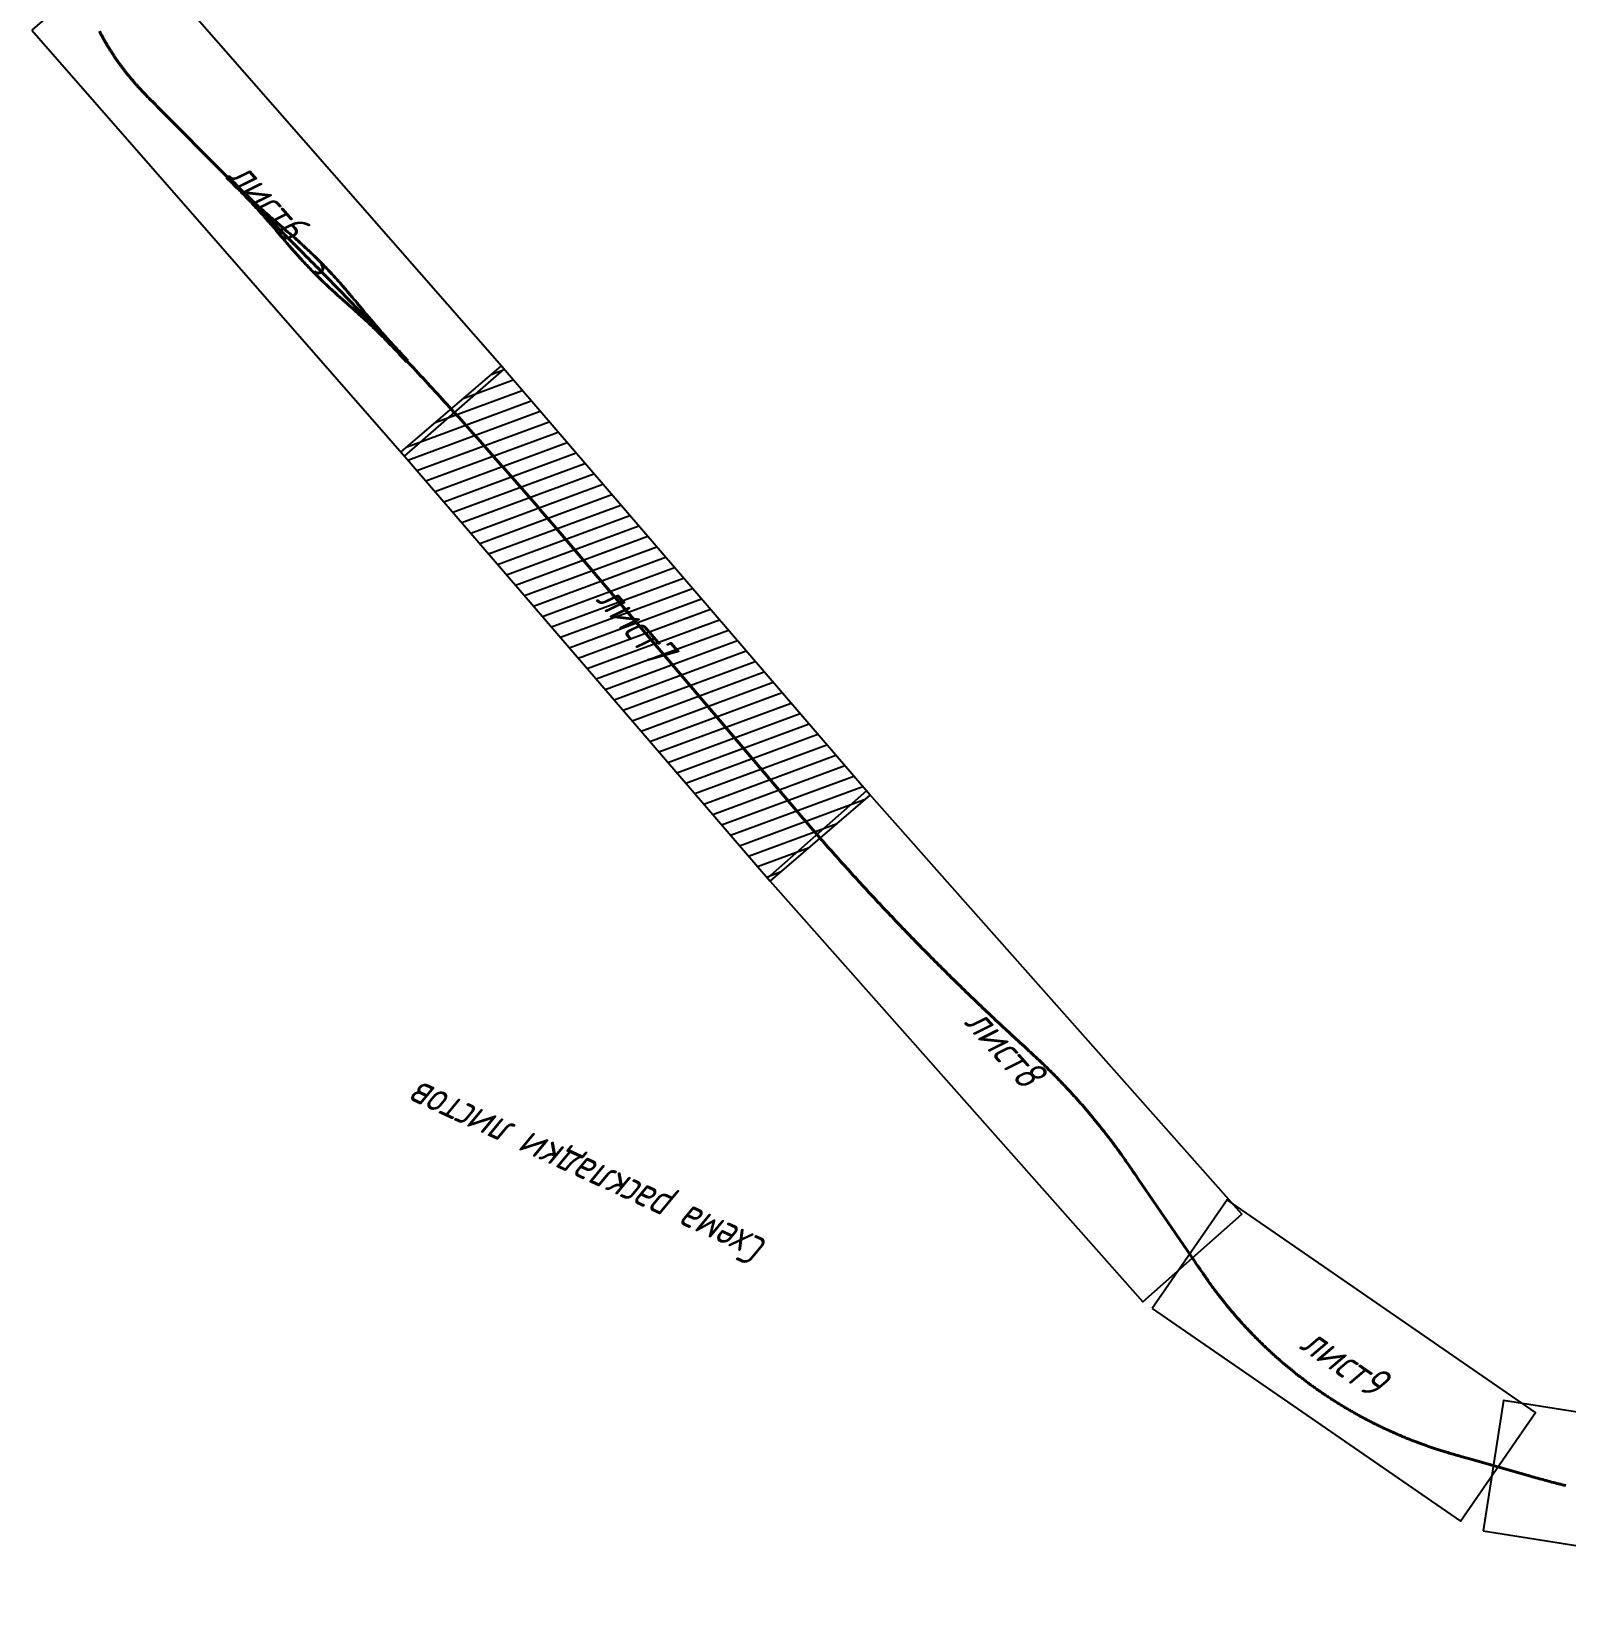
# Model space of a CAD drawing. Header units: metres. Extents: x 6220820 to 6240575, y 5208779 to 5219416.
# Drawn here: x 6233523.18 to 6233570.78, y 5218215.17 to 5218264.45 of the extents above; entities that cross this region are included whole.
import ezdxf
from ezdxf.enums import TextEntityAlignment as Align

# ---------------------------------------------------------------- set-up
doc = ezdxf.new("R2010")
doc.units = ezdxf.units.M
doc.layers.add('1 Этап ПК0+00-178+00.Ситуация.Ось трассы', color=7, linetype='Continuous')
doc.layers.add('1 Этап ПК0+00-178+00.Ситуация.Схема раскладки листов', color=7, linetype='Continuous')
doc.styles.get("Standard").update_dxf_attribs({"font": 'SPDS.shx', "oblique": 15, "height": 2})

# ---------------------------------------------------------------- blocks, each defined once
blk = doc.blocks.new('map6')
at = {"layer": '1 Этап ПК0+00-178+00.Ситуация.Ось трассы', "linetype": 'Continuous'}
h = blk.add_hatch(dxfattribs=at)
h.set_pattern_fill('USERDEFINED', color=256, scale=40, angle=45.00000125223908, style=0, pattern_type=0)
h.set_pattern_definition([(45.00000125223908, (0, 0), (-28.2842718656343, 28.28427062928949), [])])
h.paths.add_polyline_path([(1467.047417716123, 2032.108058187179), (-129.8017419067074, 2764.993971144891), (-300.8223590453883, 2392.365538905073), (1296.026800577443, 1659.479625947361)])
at = {"layer": '1 Этап ПК0+00-178+00.Ситуация.Ось трассы', "linetype": 'Continuous', "flags": 128}
for points in [[(-2982.386607713997, 3674.717746703885), (-4674.07564348283, 3200.126126192611), (-4563.328594871776, 2805.366590242001), (-2871.639559102943, 3279.958210753276)], [(-1760.907224885188, 3475.673140862025), (-2906.357828331719, 3676.94885987447), (-2977.314874587182, 3273.135663474575), (-1831.86427114065, 3071.85994446213)], [(-118.9052724614739, 2760.122965238057), (-1726.530895831, 3469.057979950789), (-1891.962515655827, 3093.914835055225), (-284.3368922863005, 2384.979820342493)], [(1467.047417716123, 2032.108058187179), (-129.8017419067074, 2764.993971144891), (-300.8223590453883, 2392.365538905073), (1296.026800577443, 1659.479625947361)], [(3054.905031794682, 1320.124994260259), (1451.589030010703, 2038.753408966661), (1283.895432953432, 1664.615924202044), (2887.211434737411, 945.9875094956425)]]:
    blk.add_lwpolyline(points, close=True, dxfattribs=at)
at = {"layer": '1 Этап ПК0+00-178+00.Ситуация.Ось трассы', "color": 1, "linetype": 'Continuous', "lineweight": 40, "true_color": 0xff0000, "flags": 128}
for points in [[(2862.750084302218, 1235.375787641575), (2860.758392410462, 1236.927311094342), (2858.761814047215, 1238.472541322872), (2856.760369098839, 1240.011462937916), (2854.754077497369, 1241.54406060929), (2852.742959224669, 1243.070319077455), (2850.727034309662, 1244.590223139622), (2848.70632283248, 1246.103757657855), (2846.680844913394, 1247.610907559077), (2844.650620730805, 1249.111657831587), (2842.615670501871, 1250.605993530861), (2840.576014493572, 1252.093899772593), (2838.53167301995, 1253.575361738495), (2836.482666440721, 1255.050364673972), (2834.429015165427, 1256.518893888129), (2832.370739643747, 1257.980934756083), (2830.307860379341, 1259.43647271665), (2828.240397913238, 1260.885493272341), (2826.168372839062, 1262.32798199284), (2824.091805791958, 1263.763924511529), (2822.01071745413, 1265.193306526642), (2819.925128550691, 1266.616113802431), (2817.835059853809, 1268.032332169158), (2815.740532181327, 1269.441947520783), (2813.641566389843, 1270.844945820756), (2811.538183387166, 1272.241313092747), (2809.430404119858, 1273.631035431074), (2807.318249581539, 1275.014098996066), (2805.201740807354, 1276.390490011753), (2803.080898878119, 1277.760194770492), (2800.955744913406, 1279.123199629495), (2798.82630008123, 1280.479491016622), (2796.692585589742, 1281.829055419954), (2794.554622687232, 1283.17187940401), (2792.41243266905, 1284.507949588899), (2790.266036869299, 1285.837252673483), (2788.115456664988, 1287.15977541453), (2785.960713474647, 1288.475504642928), (2783.80182875833, 1289.784427253263), (2781.638824018999, 1291.08653020961), (2779.471720795596, 1292.38180054553), (2777.300540675513, 1293.670225358282), (2775.125305279354, 1294.951791816929), (2772.946036272016, 1296.226487157706), (2770.762755358532, 1297.494298685176), (2768.575484282692, 1298.755213774551), (2766.384244828423, 1300.00921986358), (2764.189058821173, 1301.25630446645), (2761.989948120993, 1302.496455162201), (2759.786934630839, 1303.729659598205), (2757.580040292424, 1304.955905493638), (2755.369287084827, 1306.175180637162), (2753.154697025884, 1307.387472881139), (2750.936292172184, 1308.592770156681), (2748.714094616301, 1309.791060456284), (2746.488126492333, 1310.982331846561), (2744.258409968979, 1312.166572463617), (2742.024967250924, 1313.343770513041), (2739.787820584374, 1314.51391427107), (2737.54699225014, 1315.676992081112), (2735.302504565015, 1316.832992361854), (2733.054379884548, 1317.981903600312), (2730.802640594738, 1319.123714351833), (2728.547309125874, 1320.258413247042), (2726.288407938693, 1321.385988983734), (2724.025959529921, 1322.506430331511), (2721.759986432267, 1323.619726131777), (2719.490511214428, 1324.72586529774), (2717.217556479701, 1325.82483681094), (2714.941144863219, 1326.916629727036), (2712.661299038866, 1328.001233172333), (2710.378041710978, 1329.078636346097), (2708.091395622645, 1330.148828514767), (2705.801383544636, 1331.211799023536), (2703.508028285094, 1332.267537283609), (2701.211352685376, 1333.316032779153), (2698.911379618674, 1334.357275070773), (2696.608131991399, 1335.391253786244), (2694.32415357111, 1336.407835586856), (2692.037192715487, 1337.417690159307), (2689.747283119788, 1338.420840326892), (2687.45444444062, 1339.41727748122), (2685.15869635535, 1340.406993067177), (2682.860253506036, 1341.390434864656), (2680.559317949359, 1342.368030342247), (2678.25590763813, 1343.339780457723), (2675.950037419303, 1344.305678944436), (2673.641722157823, 1345.265719575114), (2671.331167072977, 1346.220357436303), (2669.018562258902, 1347.170019102514), (2666.703922494731, 1348.1147100934), (2664.387258464124, 1349.054426049756), (2662.068580860431, 1349.989162632062), (2659.167707682947, 1351.151297255321), (2656.264282262195, 1352.307040742446), (2653.358324375196, 1353.456401847752), (2650.449848055066, 1354.599375021475), (2647.539153526641, 1355.736688068081), (2644.626510793518, 1356.86900253303), (2641.711937207821, 1357.99633768647), (2638.7954412816, 1359.118690235833), (2634.904304489787, 1360.60871151953), (2631.010732126533, 1362.092356864092), (2627.114750134903, 1363.569663052929), (2623.216883585178, 1365.041990351816), (2619.317545177507, 1366.510415253085), (2615.416774619565, 1367.975031505149), (2609.563654697099, 1370.166717079673), (2603.709821953453, 1372.35649710545), (2009.272162622023, 1594.667201833386), (1999.021862902791, 1598.505258385777), (1988.774251452148, 1602.350486500783), (1978.529448539126, 1606.20319112828), (1968.287459615591, 1610.063370218374), (1958.048290137557, 1613.931021715383), (1947.811945556889, 1617.806143557832), (1937.578431321299, 1621.688733686566), (1927.347752881266, 1625.578790030843), (1917.119915684503, 1629.476310521085), (1906.894925175952, 1633.381293080761), (1896.672786800558, 1637.293735633342), (1886.453505999112, 1641.213636091875), (1876.237088215173, 1645.140992374041), (1866.023538886765, 1649.075802383621), (1855.812863453294, 1653.01806402903), (1845.605067350017, 1656.967775210577), (1835.400156012188, 1660.924933823936), (1825.198134875062, 1664.889537763625), (1814.999009368358, 1668.861584918371), (1804.80278492318, 1672.841073172267), (1794.609466969245, 1676.82800040825), (1784.41906093212, 1680.822364502306), (1774.23157224014, 1684.824163328107), (1764.04700631472, 1688.833394753533), (1753.865368581425, 1692.850056646463), (1743.686664460287, 1696.874146866672), (1733.510899369951, 1700.905663272775), (1723.338078729064, 1704.944603716437), (1713.168207954888, 1708.990966047009), (1703.001292460533, 1713.044748112683), (1692.837337660492, 1717.105947752386), (1682.676348965108, 1721.174562805046), (1672.518331786107, 1725.250591104955), (1662.363291532446, 1729.334030480618), (1652.211233610314, 1733.424878758223), (1642.062163423133, 1737.523133758167), (1631.916086378477, 1741.628793300846), (1621.773007875615, 1745.741855200866), (1611.632933315201, 1749.862317264727), (1601.495868097886, 1753.990177301245), (1591.361817620173, 1758.125433112285), (1581.230787278563, 1762.268082493924), (1571.102782466789, 1766.418123242239), (1560.977808575814, 1770.575553149831), (1550.855870999372, 1774.740369997719), (1540.736975124277, 1778.912571572717), (1530.621126340107, 1783.092155652368), (1520.508330032292, 1787.279120010745), (1510.398591586261, 1791.473462418446), (1500.291916383289, 1795.675180642592), (1490.188309804653, 1799.884272445675), (1480.087777230245, 1804.100735587868), (1469.990324039957, 1808.324567822396), (1459.89595560676, 1812.555766900169), (1449.80467730778, 1816.794330569778), (1439.716494514603, 1821.040256575186), (1429.631412600202, 1825.293542652243), (1419.549436932012, 1829.554186540279), (1409.470572878853, 1833.822185968198), (1399.394825809543, 1838.097538663745), (1389.322201085983, 1842.380242351193), (1379.25270407284, 1846.67029475134), (1369.186340129244, 1850.967693578035), (1359.12311461848, 1855.272436543967), (1349.063032895525, 1859.584521356037), (1339.006100318127, 1863.903945721145), (1328.952322241266, 1868.230707336926), (1318.901704017151, 1872.564803899856), (1308.854250999377, 1876.906233102939), (1298.809968533234, 1881.254992633385), (1288.768861970935, 1885.611080178406), (1278.730936656383, 1889.97449341595), (1268.696197936255, 1894.345230025121), (1258.664651150304, 1898.723287675759), (1248.636301642436, 1903.108664040019), (1238.611154752406, 1907.501356779635), (1228.589215815815, 1911.901363559814), (1218.570490169649, 1916.308682034182), (1208.55498314951, 1920.723309857523), (1198.542700086848, 1925.14524467883), (1188.533646313112, 1929.574484144781), (1178.527827156984, 1934.011025896261), (1168.52524794576, 1938.454867570684), (1158.525914006739, 1942.906006803144), (1148.529830661682, 1947.364441222948), (1138.537003235118, 1951.830168455926), (1128.547437047423, 1956.303186125592), (1118.561137416207, 1960.783491848512), (1108.578109659079, 1965.271083241252), (1098.598359092263, 1969.76595791227), (1088.621891027832, 1974.268113468868), (1078.648710779243, 1978.777547514872), (1068.678823654416, 1983.294257648317), (1058.712234964039, 1987.818241466081), (1048.748950014649, 1992.349496556934), (1038.78897410863, 1996.888020509647), (1028.832312552519, 2001.4338109072), (1018.878970644546, 2005.986865330256), (1008.928953687097, 2010.547181353689), (998.9822669756342, 2015.114756550056), (989.0389158083904, 2019.689588486121), (979.0989054780608, 2024.271674726336), (969.1622412759571, 2028.861012832834), (959.2289284947747, 2033.457600359641), (949.2989724230569, 2038.061434860784), (939.3723783479631, 2042.672513883341), (-118.5412166723613, 2534.561115714778), (-125.7591279943022, 2537.912443603526), (-132.9802332566342, 2541.256883553706), (-140.2046618252106, 2544.594138662136), (-147.4324065492175, 2547.924205628144), (-154.6634602792253, 2551.247081153371), (-161.8978158575001, 2554.562761952198), (-169.1354661263076, 2557.87124474364), (-176.3764039244537, 2561.172526252501), (-183.6206220858998, 2564.466603214009), (-190.8681134425312, 2567.753472366866), (-198.1188708227732, 2571.033130460197), (-205.3728870515909, 2574.305574246603), (-212.630154952565, 2577.570800489106), (-219.8906673430482, 2580.828805957678), (-227.1544170383171, 2584.079587425764), (-234.42139685088, 2587.323141679552), (-241.6915995897849, 2590.559465508699), (-248.9650180620041, 2593.788555708659), (-256.2416450696653, 2597.010409086461), (-263.5214734128202, 2600.225022453771), (-270.8044958859841, 2603.432392629201), (-278.0907052850566, 2606.632516438315), (-285.3800943983247, 2609.825390715939), (-292.6726560126915, 2613.011012301532), (-299.9683829136758, 2616.189378041503), (-307.2672678812603, 2619.360484795001), (-314.5693036912754, 2622.524329420013), (-321.8744831202435, 2625.680908788428), (-329.1827989391509, 2628.830219775609), (-336.4942439155233, 2631.972259265022), (-343.8088108148109, 2635.107024147086), (-351.1264923990032, 2638.234511321482), (-358.4472814266296, 2641.354717692527), (-365.7711706555277, 2644.467640172642), (-373.0981528373067, 2647.573275682355), (-380.4282207201154, 2650.671621146828), (-387.7613670521029, 2653.762673501646), (-395.0975845772657, 2656.846429688183), (-402.4368660368326, 2659.922886653606), (-409.7792041664958, 2662.992041355504), (-417.1245917019476, 2666.053890756097), (-424.4730213754202, 2669.108431823399), (-431.8244859129172, 2672.155661538161), (-439.1789780432107, 2675.195576884608), (-446.536490486076, 2678.228174853916), (-453.8970159640568, 2681.253452444209), (-461.2605471900083, 2684.271406662874), (-468.6270768802455, 2687.28203452425), (-475.9965977448554, 2690.285333048465), (-483.369102491157, 2693.281299263753), (-490.7445838237007, 2696.26993020414), (-498.1230344449613, 2699.251222916392), (-505.5044470532608, 2702.225174446115), (-512.8888143441536, 2705.191781852814), (-520.2761290111177, 2708.151042199468), (-527.6663837441711, 2711.102952559479), (-535.0595712312553, 2714.047510010881), (-542.4556841554679, 2716.984711639817), (-549.8547151985226, 2719.914554540534), (-557.2566570379803, 2722.837035814232), (-564.6615023514024, 2725.752152565579), (-572.0692438101217, 2728.659901915463), (-579.4798740840871, 2731.560280982452), (-586.8933858404793, 2734.453286899014), (-594.3097717437106, 2737.338916801089), (-601.7290244554256, 2740.217167832726), (-609.1511366324244, 2743.088037147238), (-616.5761009315071, 2745.951521903729), (-624.0039100060136, 2748.807619267094), (-631.4345565051317, 2751.656326413807), (-638.8680330759729, 2754.497640522662), (-646.3043323635728, 2757.331558781715), (-653.7434470088147, 2760.158078389447), (-661.1853696511977, 2762.977196547813), (-668.6300929253769, 2765.788910465715), (-676.0776094666991, 2768.593217362481), (-683.5279119035911, 2771.39011446207), (-690.9809928651715, 2774.179598997707), (-698.4368449757147, 2776.961668209563), (-705.8954608581112, 2779.736319343604), (-713.3568331310988, 2782.503549655057), (-720.8209544127237, 2785.2633564061), (-728.2878173154959, 2788.015736863544), (-735.7574144512329, 2790.760688305779), (-743.2297384282922, 2793.498208016988), (-750.7047818550317, 2796.228293285985), (-758.1825373308121, 2798.950941414325), (-765.662997459147, 2801.666149705877), (-773.1461548366293, 2804.373915473777), (-780.6320020598519, 2807.074236040426), (-788.1205317184873, 2809.767108731698), (-795.6117364056684, 2812.45253088389), (-803.1056087069154, 2815.13049984025), (-810.6021412070569, 2817.801012949816), (-818.1013264881527, 2820.464067569731), (-825.6031571301871, 2823.119661066405), (-833.107625708992, 2825.767790810879), (-840.6147247990151, 2828.408454183461), (-848.1244469712439, 2831.041648570249), (-855.6367847966661, 2833.667371367763), (-863.1517308393488, 2836.285619974839), (-870.6692776633595, 2838.896391801898), (-878.1894178320731, 2841.499684266304), (-885.7121439012526, 2844.09549479006), (-893.2374484280447, 2846.683820806744), (-900.7653239668282, 2849.264659754571), (-908.2957630671375, 2851.838009078704), (-915.8287582791992, 2854.403866233568), (-923.3643021463192, 2856.962228680542), (-930.9023872152642, 2859.51309388679), (-938.4430060238037, 2862.056459329904), (-945.9861511117838, 2864.592322492106), (-953.5318150148981, 2867.120680863725), (-961.0799902660724, 2869.641531943198), (-968.63066939754, 2872.154873235909), (-976.1838449359984, 2874.660702256509), (-983.7395094088367, 2877.159016524281), (-991.2976553386, 2879.649813564298), (-998.8582752457571, 2882.133090917847), (-1006.421361650777, 2884.608846121583), (-1013.986907067901, 2887.077076728374), (-1021.55490401206, 2889.53778029688), (-1029.125344994036, 2891.99095439155), (-1036.698222522533, 2894.436596583782), (-1044.273529104179, 2896.874704453084), (-1052.206995478449, 2899.424192307646), (-1060.139267156106, 2901.97739468313), (-1068.070207965117, 2904.534728101468), (-1074.017112960279, 2906.457439066768), (-1079.961635272201, 2908.387504807584), (-1085.903891706965, 2910.324535458694), (-1091.843874104768, 2912.268528359869), (-1096.593637724502, 2913.830495869875), (-1101.341046550762, 2915.399605175046), (-1106.085997848644, 2916.976130386537), (-1110.828480036918, 2918.560067658194), (-1115.568481533659, 2920.151413119541), (-1119.516237449081, 2921.484203208991), (-1123.461552034627, 2922.824202885981), (-1127.404417358864, 2924.17139231288), (-1131.34482031808, 2925.525767012353), (-1135.282747820329, 2926.887322483901), (-1139.218186778506, 2928.256054203863), (-1142.987484138484, 2929.576110923141), (-1146.754116527977, 2930.903752915021), (-1150.518090263892, 2932.238913776887), (-1154.279390338034, 2933.581588184808), (-1158.038001751895, 2934.931770784744), (-1161.793909517346, 2936.2894561937), (-1165.547098659408, 2937.654638996254), (-1169.297554209332, 2939.027313749189), (-1173.045261213591, 2940.407474979175), (-1176.790204728347, 2941.795117182774), (-1180.532369819453, 2943.190234827592), (-1184.271741566599, 2944.592822347649), (-1188.008305057091, 2946.002874153804), (-1191.74204539138, 2947.420384621012), (-1195.472947682377, 2948.845348097594), (-1199.200997051989, 2950.277758901756), (-1202.926178634577, 2951.717611321596), (-1206.648477576269, 2953.164899615098), (-1210.367879033573, 2954.619618011294), (-1214.084368175453, 2956.081760709103), (-1217.797930183332, 2957.551321879651), (-1221.508550246242, 2959.028295660477), (-1225.216213571902, 2960.512676165958), (-1228.920905373568, 2962.00445747341), (-1232.622610878334, 2963.503633635829), (-1236.321315327138, 2965.010198674941), (-1240.017003969219, 2966.52414658236), (-1243.709662069737, 2968.045471323064), (-1247.399274903536, 2969.574166829604), (-1251.085827757921, 2971.110227006733), (-1254.769305931958, 2972.653645729096), (-1258.449694739247, 2974.204416842383), (-1262.126979502386, 2975.762534162172), (-1265.801145558504, 2977.327991475089), (-1269.472178257186, 2978.900782541122), (-1273.140062961169, 2980.480901086673), (-1276.804785042182, 2982.068340812668), (-1280.466329888567, 2983.663095386443), (-1284.124682899044, 2985.265158449857), (-1287.779829486175, 2986.874523615817), (-1291.431755075669, 2988.491184467116), (-1295.08044510431, 2990.115134555279), (-1298.725885022721, 2991.746367405195), (-1302.368060294674, 2993.384876513955), (-1306.006956397782, 2995.030655347383), (-1309.642558820731, 2996.683697341191), (-1313.274853066738, 2998.34399590561), (-1316.903824652171, 3000.011544419605), (-1320.529459105854, 3001.686336233186), (-1324.151741971142, 3003.368364669725), (-1327.770658803158, 3005.057623020167), (-1331.386195172938, 3006.754104548821), (-1334.998336661209, 3008.457802491042), (-1338.607068865998, 3010.168710054389), (-1342.212377395713, 3011.886820415152), (-1345.814247876756, 3013.612126722986), (-1349.41266594383, 3015.344622098589), (-1353.007617249635, 3017.084299632551), (-1356.599087458633, 3018.831152388823), (-1360.187062249819, 3020.585173401244), (-1363.77152731603, 3022.346355674702), (-1367.352468363943, 3024.114692188605), (-1370.929871114076, 3025.890175889933), (-1374.503721302863, 3027.672799697871), (-1378.074004677119, 3029.462556507282), (-1381.640707003037, 3031.259439179447), (-1385.203814055805, 3033.063440549006), (-1388.763311628605, 3034.874553423964), (-1392.319185527074, 3036.692770579897), (-1395.871421572769, 3038.51808476922), (-1399.420005601084, 3040.350488711919), (-1402.964923461257, 3042.189975101344), (-1406.506161017749, 3044.036536603049), (-1410.043704150246, 3045.890165854793), (-1413.577538752966, 3047.750855461908), (-1417.10765073397, 3049.61859800772), (-1420.634026016541, 3051.49338604313), (-1424.156650539882, 3053.375212093556), (-1427.675510257035, 3055.264068653151), (-1431.190591135573, 3057.159948192903), (-1434.701879160373, 3059.062843150214), (-1438.209360329459, 3060.972745938165), (-1441.713020657464, 3062.889648942044), (-1445.212846171479, 3064.813544515866), (-1448.708822917278, 3066.74442498933), (-1452.200936954478, 3068.682282664334), (-1455.689174357917, 3070.627109811512), (-1459.17352121697, 3072.578898677174), (-1462.653963639695, 3074.537641476361), (-1466.130487746607, 3076.503330400952), (-1469.753029547752, 3078.562043078707), (-1473.371844482921, 3080.627299667489), (-1476.986888616789, 3082.699149619506), (-1480.598149935601, 3084.777586049667), (-1484.205616440134, 3086.862602052035), (-1487.809276143625, 3088.954190696352), (-1492.129405016066, 3091.471427518963), (-1496.445603619837, 3093.995397444934), (-1500.757853253345, 3096.526108348402), (-1505.066143387943, 3099.063554048417), (-1509.370463507446, 3101.607728351295), (-1514.746660242884, 3104.795047897544), (-1520.118968819387, 3107.98891700071), (-1525.487530891991, 3111.189079582902), (-1530.852339089124, 3114.39553125017), (-1538.001586664586, 3118.677201714232), (-1545.148812368751, 3122.962246133328), (-1552.293805309016, 3127.251012485387), (-1820.640009694695, 3288.325100015416), (-1827.784813357426, 3292.614181776434), (-1834.9329955177, 3296.897630817515), (-1842.084362789363, 3301.17576008543), (-1846.377933773581, 3303.738034014404), (-1850.67485346317, 3306.294688001103), (-1854.975193387718, 3308.845584894983), (-1859.278945835864, 3311.390720116792), (-1863.586103084478, 3313.930089104652), (-1867.178904445857, 3316.040275230243), (-1870.775501621506, 3318.143984791302), (-1874.376005722739, 3320.241000617358), (-1877.980404291513, 3322.33131545272), (-1881.588684858023, 3324.414922064856), (-1885.200834935851, 3326.4918132444), (-1888.300584682743, 3328.265692514599), (-1891.404300954098, 3330.032622531282), (-1894.511953532141, 3331.79262021359), (-1897.62352693117, 3333.545676792151), (-1900.739005646797, 3335.291783532339), (-1903.858374158719, 3337.030931734272), (-1906.981616924488, 3338.763112733969), (-1909.907524499401, 3340.37561479243), (-1912.837275057104, 3341.981123980991), (-1915.770848500856, 3343.579637333677), (-1918.708228123511, 3345.171145746418), (-1921.649397201312, 3346.755640159152), (-1924.594338984206, 3348.333111547722), (-1927.543036702074, 3349.903550927343), (-1930.495473565414, 3351.4669493584), (-1933.451632760508, 3353.023297937179), (-1936.411497454257, 3354.572587800501), (-1939.375050791421, 3356.114810125723), (-1942.342275895995, 3357.649956133049), (-1945.313155871906, 3359.178017077432), (-1948.287673802323, 3360.698984258987), (-1951.265812747572, 3362.21284901721), (-1954.247555749992, 3363.71960273097), (-1957.232885828388, 3365.219236820831), (-1960.22178598496, 3366.711742745574), (-1963.214239199759, 3368.197112007989), (-1966.210228430002, 3369.675336149086), (-1969.209736618372, 3371.146406750408), (-1972.212746682639, 3372.610315436349), (-1975.219241521195, 3374.067053869521), (-1978.229204017208, 3375.516613755389), (-1981.242617026856, 3376.95898683995), (-1984.25946339317, 3378.394164908578), (-1987.279725935649, 3379.8221397895), (-1990.30338745511, 3381.242903351475), (-1993.330430734375, 3382.656447502639), (-1996.360838536197, 3384.062764195138), (-1999.394593603952, 3385.461845419336), (-2002.431678661642, 3386.853683210763), (-2005.472076415271, 3388.238269640853), (-2008.515769551469, 3389.615596826205), (-2011.56274073749, 3390.985656925113), (-2014.612972623975, 3392.348442134087), (-2017.666447840117, 3393.70394469249), (-2020.723148999188, 3395.052156883692), (-2023.783058693701, 3396.393071028125), (-2026.846159500251, 3397.726679491387), (-2029.912433975366, 3399.052974678452), (-2032.981864659655, 3400.371949038305), (-2036.054434073659, 3401.683595058148), (-2039.130124719926, 3402.98790527035), (-2042.208919085778, 3404.284872246656), (-2045.290799637777, 3405.574488602821), (-2048.37574882726, 3406.856746992818), (-2051.463749087573, 3408.131640119262), (-2054.554782833373, 3409.399160717195), (-2057.648832462019, 3410.659301571459), (-2060.745880357028, 3411.912055506272), (-2063.845908881157, 3413.157415388703), (-2066.948900381245, 3414.395374125198), (-2070.054837188216, 3415.625924666212), (-2073.163701614305, 3416.849060006208), (-2076.275475958604, 3418.064773180184), (-2079.390142498748, 3419.273057263673), (-2082.507683499915, 3420.473905376217), (-2085.6280812086, 3421.667310681367), (-2088.751317856765, 3422.85326638205), (-2091.87737565907, 3424.031765725202), (-2095.006236813567, 3425.202801999452), (-2098.137883504467, 3426.366368538597), (-2101.272297897295, 3427.522458713493), (-2104.409462145813, 3428.671065942478), (-2107.549358383022, 3429.812183685586), (-2110.691968730157, 3430.945805443384), (-2113.837275291152, 3432.071924761606), (-2116.985260156102, 3433.190535227679), (-2120.135905398492, 3434.301630470722), (-2123.289193077966, 3435.405204165022), (-2126.445105236868, 3436.5012500254), (-2129.603623905775, 3437.589761809529), (-2132.764731096584, 3438.670733321405), (-2135.928408810114, 3439.744158403245), (-2139.094639031269, 3440.81003094359), (-2142.263403729038, 3441.868344873831), (-2145.434684859952, 3442.919094164737), (-2148.608464363932, 3443.962272835718), (-2151.78472417052, 3444.997874945559), (-2154.963446190573, 3446.025894597057), (-2158.144612323874, 3447.046325934699), (-2161.328204455675, 3448.059163149298), (-2164.514204456694, 3449.064400473362), (-2167.702594184501, 3450.062032181087), (-2170.893355483516, 3451.052052594157), (-2174.086470184321, 3452.034456072471), (-2177.281920102962, 3453.009237023415), (-2180.47968704303, 3453.976389894905), (-2183.679752796351, 3454.935909181186), (-2186.882099138836, 3455.887789417036), (-2190.086707836012, 3456.832025181243), (-2193.293560640261, 3457.768611100076), (-2196.502639288045, 3458.697541836867), (-2199.71392550683, 3459.618812103589), (-2202.927401010244, 3460.532416652748), (-2206.143047498764, 3461.438350284334), (-2209.360846662486, 3462.336607837714), (-2212.58078017559, 3463.227184197423), (-2215.80282970326, 3464.110074293162), (-2219.026976899608, 3464.985273097481), (-2222.253203401442, 3465.852775625784), (-2225.481490840729, 3466.712576938642), (-2228.711820831441, 3467.564672139474), (-2231.94417497994, 3468.409056376869), (-2235.17853488082, 3469.245724842265), (-2238.414882113453, 3470.07467277111), (-2241.653198251674, 3470.895895442861), (-2244.8934648534, 3471.709388182142), (-2248.135663466861, 3472.51514635411), (-2251.379775629905, 3473.313165374883), (-2254.625782870001, 3474.10344069532), (-2257.873666702161, 3474.88596781724), (-2261.123408631707, 3475.660742285311), (-2264.374990152198, 3476.427759687053), (-2267.628392749581, 3477.187015655152), (-2270.883597896651, 3477.938505863988), (-2274.14058705652, 3478.682226036583), (-2277.399341683297, 3479.418171937649), (-2280.65984321864, 3480.14633937591), (-2283.922073097976, 3480.866724204097), (-2287.186012743584, 3481.579322321268), (-2290.451643568745, 3482.28412966933), (-2293.718946977746, 3482.981142234199), (-2296.987904365183, 3483.670356048119), (-2300.258497117351, 3484.351767183865), (-2303.530706608083, 3485.025371762857), (-2306.80451420499, 3485.69116595052), (-2310.079901267373, 3486.349145952817), (-2313.356849140004, 3486.999308024352), (-2316.635339165577, 3487.641648463736), (-2319.915352672253, 3488.276163611275), (-2323.196870985427, 3488.902849854756), (-2326.479875416651, 3489.521703625977), (-2329.764347271251, 3490.132721400746), (-2333.050267845552, 3490.735899698876), (-2336.337618429657, 3491.331235086509), (-2339.626380301898, 3491.918724172636), (-2342.916534737153, 3492.498363612574), (-2346.20806299853, 3493.070150105649), (-2349.500946341528, 3493.634080394036), (-2352.795166016109, 3494.190151269713), (-2356.090703263928, 3494.738359562874), (-2359.387539318341, 3495.278702154672), (-2362.685655405086, 3495.811175966792), (-2365.985032743675, 3496.33577796609), (-2369.2856525467, 3496.852505166903), (-2372.587496018449, 3497.361354627577), (-2375.89054435698, 3497.862323446993), (-2379.19477875274, 3498.355408776148), (-2382.500180390638, 3498.840607804258), (-2385.806730447282, 3499.317917770337), (-2389.114410095123, 3499.787335955093), (-2392.42320049762, 3500.248859685559), (-2395.733082814076, 3500.702486336251), (-2399.044038195493, 3501.148213321062), (-2402.356047788719, 3501.586038101368), (-2405.66909273368, 3502.015958186029), (-2408.983154162694, 3502.437971127913), (-2412.298213207382, 3502.852074520423), (-2415.614250986912, 3503.258266006762), (-2418.931248621143, 3503.6565432753), (-2422.249187220244, 3504.046904056099), (-2425.568047889542, 3504.429346129022), (-2428.887811731594, 3504.803867313308), (-2432.208459841347, 3505.170465477994), (-2435.529973309592, 3505.529138534971), (-2438.852333222972, 3505.879884441293), (-2442.175520661206, 3506.222701200344), (-2445.499516702631, 3506.557586860671), (-2448.82430241728, 3506.884539513675), (-2452.149858872416, 3507.203557298238), (-2455.476167131151, 3507.514638399568), (-2458.803208252444, 3507.81778104225), (-2462.130963290411, 3508.112983504143), (-2465.459413295016, 3508.400244100166), (-2468.788539312067, 3508.679561198512), (-2472.118322385993, 3508.950933206749), (-2475.4487435543, 3509.214358578774), (-2478.779783851726, 3509.469835814805), (-2482.111424310933, 3509.717363462546), (-2485.443645959047, 3509.956940110236), (-2488.776429821809, 3510.188564393594), (-2492.10975692081, 3510.412234993511), (-2495.443608274179, 3510.627950638356), (-2498.777964896585, 3510.835710097038), (-2502.112807803388, 3511.035512188262), (-2505.448118002338, 3511.227355772426), (-2508.783876501184, 3511.41123975973), (-2512.120064304214, 3511.587163100906), (-2515.456662415717, 3511.755124795328), (-2518.793651833754, 3511.915123885223), (-2522.131013555691, 3512.067159462615), (-2525.468728578899, 3512.211230657747), (-2528.8067778959, 3512.347336651821), (-2532.145142498527, 3512.475476671205), (-2535.483803376535, 3512.595649985118), (-2538.822741518297, 3512.707855907946), (-2542.161937910108, 3512.81209380156), (-2545.501373538264, 3512.908363074153), (-2548.841029385599, 3512.996663175614), (-2552.180886433566, 3513.076993603313), (-2555.520925665693, 3513.149353899789), (-2558.861128061354, 3513.213743655063), (-2562.201474599924, 3513.270162499691), (-2565.54194626078, 3513.318610112871), (-2568.882524020528, 3513.359086218969), (-2572.223188855776, 3513.391590588672), (-2575.563921745898, 3513.416123036681), (-2578.90470366681, 3513.432683421704), (-2582.245515592351, 3513.441271651089), (-2585.586338500511, 3513.44188767388), (-2588.927153366516, 3513.434531490077), (-2592.267941167662, 3513.419203137896), (-2595.60868287779, 3513.395902705358), (-2598.949359474199, 3513.364630327962), (-2602.289951933496, 3513.32538617943), (-2605.630441233671, 3513.278170486753), (-2608.970808351333, 3513.222983517462), (-2612.311034265856, 3513.159825586567), (-2615.651099955924, 3513.088697053089), (-2618.990986402296, 3513.009598321215), (-2622.330674586424, 3512.922529842619), (-2625.670145489758, 3512.827492112979), (-2629.009380095828, 3512.724485673142), (-2632.348359390235, 3512.613511110282), (-2635.687064359969, 3512.494569054422), (-2639.025475991324, 3512.367660185384), (-2642.36357527544, 3512.232785224685), (-2645.701343202074, 3512.089944939009), (-2649.038760766517, 3511.939140143677), (-2652.375808962679, 3511.780371698026), (-2655.712468789309, 3511.613640504238), (-2659.048721243778, 3511.43894751314), (-2662.384547329682, 3511.256293718408), (-2665.719928050617, 3511.065680160045), (-2669.054844414333, 3510.867107924377), (-2672.38927742927, 3510.66057814174), (-2675.723208109404, 3510.446091988797), (-2679.056617466638, 3510.223650687375), (-2682.389486522561, 3509.993255502154), (-2685.721796296686, 3509.754907746456), (-2689.053527814755, 3509.508608777609), (-2692.38466210251, 3509.254359996952), (-2695.715180190536, 3508.992162853309), (-2699.045063115648, 3508.722018839509), (-2702.374291915353, 3508.443929494711), (-2705.702847632001, 3508.15789640208), (-2709.030711309326, 3507.86392118763), (-2712.357863999369, 3507.562005530654), (-2715.684286754168, 3507.252151146344), (-2719.00996063199, 3506.93435980085), (-2722.334866695256, 3506.608633302014), (-2725.65898601192, 3506.274973506322), (-2728.982299650633, 3505.933382314266), (-2732.304788687652, 3505.58386167035), (-2735.626434203393, 3505.226413563085), (-2738.947217283802, 3504.861040030783), (-2742.267119017598, 3504.487743152287), (-2745.58612050111, 3504.106525053929), (-2748.904202834128, 3503.717387907204), (-2752.450191305299, 3503.291873823145), (-2755.995221981963, 3502.85845265769), (-2759.539276370135, 3502.417119562902), (-2763.082336811809, 3501.967876739229), (-2766.624385652442, 3501.510726423025), (-2770.165405245792, 3501.045670893489), (-2773.705377947697, 3500.572712466887), (-2777.83420467801, 3500.012448939244), (-2781.961986123094, 3499.444535656562), (-2786.088704041558, 3498.868945197767), (-2790.214344155303, 3498.285679551369), (-2794.338892188307, 3497.694740734833), (-2798.462333869393, 3497.096130795735), (-2803.409344347744, 3496.37012515899), (-2808.355342521252, 3495.637253759574), (-2813.30035473644, 3494.897758916779), (-2818.244372121401, 3494.151641954348), (-2823.187385809762, 3493.398904212239), (-2831.424454228558, 3492.135912998745), (-2839.660557176085, 3490.866640719077), (-2847.895713445288, 3489.591240737616), (-3045.732542625144, 3458.951366354643), (-3051.317760850235, 3458.082150947794), (-3056.901772183645, 3457.205216474063), (-3062.484538732912, 3456.320392041908), (-3068.06604935348, 3455.42767941632), (-3073.646292897332, 3454.527080380823), (-3079.225258221295, 3453.618596733993), (-3084.80293418704, 3452.702230289465), (-3090.379309653472, 3451.777982877087), (-3095.954373487798, 3450.845856344077), (-3101.528114555843, 3449.905852549236), (-3107.100521728274, 3448.957973371054), (-3112.671583877143, 3448.002220701917), (-3118.241289877271, 3447.038596451584), (-3123.809628607631, 3446.067102542552), (-3129.376588948579, 3445.087740915849), (-3134.942159783239, 3444.100513526402), (-3140.506329997506, 3443.105422347667), (-3146.069088480731, 3442.102469362363), (-3151.630424124345, 3441.091656577532), (-3157.190325823929, 3440.07298601064)], [(2312.763311667711, 1478.497402702999), (2299.550054916377, 1483.43894301037), (2291.744681109671, 1486.35794614238), (2283.93730768687, 1489.271596663568), (2276.127912778237, 1492.179824696923), (2271.440531024823, 1493.920067967614), (2266.751028456184, 1495.654587798466), (2262.05936139928, 1497.383244399553), (2257.365537189697, 1499.106035066639), (2252.66956315887, 1500.822957108227), (2248.754216475818, 1502.248146795652), (2244.836304923984, 1503.666271022663), (2240.915937256912, 1505.077591185291), (2236.993125289049, 1506.482103030878), (2233.0678808473, 1507.879802326454), (2229.140215761338, 1509.270684857579), (2225.771387626558, 1510.456473771138), (2222.40008402166, 1511.635206403631), (2219.026332041261, 1512.806912933646), (2215.65014632747, 1513.971588275828), (2212.271541536237, 1515.129227374933), (2208.890532330433, 1516.279825205831), (2205.507133385383, 1517.423376776973), (2202.761555066671, 1518.344105273336), (2200.014219550885, 1519.259576934021), (2197.265121777855, 1520.169742978537), (2194.51427199249, 1521.074600015877), (2191.761680448004, 1521.974144672402), (2188.364343018942, 1523.075596800984), (2184.964703570422, 1524.169923187259), (2181.562791655172, 1525.25716462177), (2178.158622037099, 1526.337316386291), (2174.752209491185, 1527.410373790389), (2171.343568804866, 1528.476332178376), (2167.932714769732, 1529.535186925834), (2163.951022027369, 1530.762880062705), (2159.967214878041, 1531.983694479731), (2155.981294262917, 1533.197590726327), (2151.993272195752, 1534.404565146273), (2148.00316069999, 1535.604614101878), (2144.010971799073, 1536.797733975139), (2139.218132141196, 1538.222052497652), (2134.42359623529, 1539.640649992712), (2129.62729083067, 1541.053253211975), (2124.829223417938, 1542.459859948041), (2120.029401497387, 1543.860468002777), (2112.027472703221, 1546.187176814712), (2104.02388928564, 1548.508187716654), (2096.018695983423, 1550.823640013272), (2088.013752021977, 1553.139172571866), (2080.010377319852, 1555.460123102738), (2072.008616318253, 1557.786630973097), (2067.20883527907, 1559.187379455889), (2062.410767866338, 1560.593986191956), (2057.614462461717, 1562.006589411218), (2052.819926555811, 1563.425186906279), (2048.027167641992, 1564.849776461632), (2044.034897997018, 1566.042625303211), (2040.044786499872, 1567.242674257658), (2036.056764434091, 1568.449648677604), (2032.070843818967, 1569.663544925358), (2028.087036669639, 1570.884359341226), (2024.105354990172, 1572.112088245824), (2020.694489893526, 1573.170907224396), (2017.285849205823, 1574.236865613542), (2013.879436659909, 1575.30992301764), (2010.47526704322, 1576.390074781002), (2007.073355126586, 1577.477316215513), (2003.673715678065, 1578.571642601788), (2000.276363451878, 1579.673049189172), (1997.016434490971, 1580.739188660257), (1993.758905897606, 1581.812639284683), (1990.503840327388, 1582.893535626888), (1987.251254796112, 1583.981872038665), (1984.001166312652, 1585.077642827797), (1980.753591866506, 1586.180842266169), (1977.508548440252, 1587.291464583969), (1974.266052998472, 1588.409503976644), (1971.026122493295, 1589.534954599104), (1967.788773865776, 1590.667810565726), (1964.554024041743, 1591.808065952669), (1961.321889931803, 1592.955714800189), (1958.092388436873, 1594.110751106848), (1954.865536441259, 1595.273168834151), (1951.64135081543, 1596.442961904224), (1948.419848417396, 1597.620124202134), (1945.201046089942, 1598.804649571254), (1941.984960660629, 1599.996531819058), (1938.77160894733, 1601.195764715955), (1935.561007748539, 1602.402341990665), (1932.353173850297, 1603.61625733253), (1929.148124024799, 1604.837504398466), (1925.945875030405, 1606.066076801377), (1922.746443607477, 1607.30196811711), (1919.549846483923, 1608.545171886766), (1916.356100375196, 1609.795681608596), (1913.165221975983, 1611.05349074379), (1909.977227971287, 1612.318592717637), (1906.7921350295, 1613.590980913732), (1903.609959801021, 1614.870648680927), (1900.430718925178, 1616.157589331015), (1897.254429024688, 1617.451796130619), (1894.081106705661, 1618.75326231741), (1890.910768557596, 1620.061981082735), (1887.743431158922, 1621.377945587828), (1884.57911106869, 1622.701148952231), (1881.417824830724, 1624.031584254951), (1878.259588972242, 1625.369244541409), (1875.104420008005, 1626.714122817651), (1871.952334432011, 1628.066212054977), (1868.803348725804, 1629.425505179521), (1865.657479354316, 1630.791995087307), (1862.514742763105, 1632.16567463382), (1859.375155383887, 1633.546536636332), (1856.109551871332, 1634.992541865093), (1852.847027770579, 1636.445482024759), (1849.587537706175, 1637.905215953022), (1846.331095824731, 1639.371737311427), (1843.077716260401, 1640.845039737201), (1839.827413136268, 1642.325116833985), (1836.580200556037, 1643.811962178783), (1832.79512102632, 1645.553880797615), (1829.013055682576, 1647.302334111066), (1825.234031546064, 1649.057350870903), (1821.458060007704, 1650.818925789098), (1817.685152450116, 1652.587053555621), (1813.91532024069, 1654.361728840749), (1809.394827026132, 1656.498346809944), (1804.876887120578, 1658.640358109859), (1800.361628257368, 1660.788015158688), (1795.849057492506, 1662.941314601327), (1791.339181877844, 1665.100253074562), (1783.826160408195, 1668.705658282624), (1776.315707832214, 1672.316411837269), (1768.807764535103, 1675.932380113303), (1761.299841117434, 1679.548904690771), (1753.789605031248, 1683.160624518388), (1746.277280086702, 1686.767997539813), (1741.767892126671, 1688.927955864649), (1737.2566180307, 1691.083970871614), (1732.743100534918, 1693.235285464779), (1728.227344534793, 1695.38189731167), (1723.709354931326, 1697.523804083283), (1719.942325864405, 1699.304421796987), (1716.172544728661, 1701.079206291583), (1712.400199853538, 1702.84853496501), (1708.625299135172, 1704.612404113565), (1704.847850473854, 1706.370810046282), (1701.067861778176, 1708.123749081462), (1697.825376957774, 1709.620876789836), (1694.580405346921, 1711.112606238483), (1691.332848817601, 1712.598699811285), (1688.082717160749, 1714.07915302743), (1684.830020172834, 1715.553961426956), (1681.574767655861, 1717.02312056148), (1678.316969422909, 1718.48662600694), (1675.204227221199, 1719.877307255999), (1672.0887805351, 1721.261919706983), (1668.82203570894, 1722.70534519706), (1665.552865253136, 1724.143268018398), (1662.281203330098, 1725.575513032587), (1659.007059804116, 1727.002075923272), (1655.730444540862, 1728.422952389154), (1652.451367417082, 1729.83813814862), (1649.169838317826, 1731.247628936273), (1645.338876223403, 1732.886176394235), (1641.505446723858, 1734.518943392922), (1637.669659015638, 1736.146162635658), (1633.831521127751, 1737.76783071638), (1629.991041093358, 1739.383944240606), (1626.148226952539, 1740.994499825433), (1621.534286516839, 1742.921038352222), (1616.91850407637, 1744.843158828052), (1612.300721931228, 1746.760470156608), (1607.680945091755, 1748.67297025557), (1603.05917857245, 1750.580657050724), (1595.353978966963, 1753.754667554463), (1587.646625296664, 1756.923444344618), (1579.937439131563, 1760.087760330238), (1566.084731742066, 1765.773118792745)], [(2314.514852508531, 1483.180840939179), (2290.593775952465, 1492.126951345109), (2282.788455714924, 1495.046097719434), (2274.985138909366, 1497.970595276604), (2267.183854886446, 1500.900511097902), (2262.504847712353, 1502.663147244258), (2257.827995844586, 1504.431493933503), (2253.153358063344, 1506.205685303881), (2248.480941673767, 1507.985718583983), (2243.810753975456, 1509.771590991979), (2239.921055977465, 1511.26536298936), (2236.034058829288, 1512.766149590135), (2232.149673069975, 1514.273682184271), (2228.267910408784, 1515.787956230736), (2224.388782542519, 1517.30896716186), (2220.512301166595, 1518.83671039376), (2217.192095989303, 1520.152512781314), (2213.874653099445, 1521.475264193075), (2210.559973139233, 1522.804924067808), (2207.24807049472, 1524.141486634546), (2203.938959540892, 1525.484946093367), (2200.632654640274, 1526.83529661308), (2197.329170144321, 1528.192532332382), (2194.338613407255, 1529.429952764805), (2191.350692229122, 1530.673723226648), (2188.365461608835, 1531.923937636571), (2185.382935443873, 1533.180590174964), (2182.403127617871, 1534.443674990948), (2179.118316514496, 1535.845500168745), (2175.83647544101, 1537.254264798792), (2172.557576412837, 1538.669863536307), (2169.281633662402, 1540.092290236245), (2166.008661408287, 1541.521538723449), (2162.738673855235, 1542.957602797285), (2159.471685196916, 1544.400476223531), (2155.663435184416, 1546.091138628694), (2151.858110868558, 1547.78837582414), (2148.055738877525, 1549.492216924132), (2144.256330672826, 1551.202656792357), (2140.459897707666, 1552.91969027629), (2136.666451421409, 1554.643312197925), (2132.11752641236, 1556.718710114209), (2127.571081670625, 1558.799535339625), (2123.027241512267, 1560.886041991351), (2118.486013036196, 1562.978226813879), (2113.947403337172, 1565.07608653433), (2106.386394566371, 1568.579739580785), (2098.827882252387, 1572.088775164175), (2091.27180859079, 1575.603058867146), (2083.715848525611, 1579.11712831698), (2076.157511579226, 1582.626082338972), (2068.59673968008, 1586.12978666864), (2064.058068530978, 1588.227513661451), (2059.516840054907, 1590.319698483978), (2054.972999896549, 1592.406205138021), (2050.426555156198, 1594.487030361121), (2045.877512935534, 1596.56217090588), (2042.084183862276, 1598.286050201356), (2038.287750895732, 1600.003083685289), (2034.488342692418, 1601.713523553514), (2030.685970701384, 1603.417364653506), (2026.880646385526, 1605.114601848952), (2023.07238121189, 1606.805230023227), (2019.805407714707, 1608.248137680361), (2016.535420161655, 1609.684201754197), (2013.26244790754, 1611.113450243718), (2009.986505157105, 1612.535876943655), (2006.707606128932, 1613.951475680012), (2003.425765055446, 1615.360240311218), (2000.140996178758, 1616.76216472118), (1997.014180887774, 1618.087196113652), (1993.884435068348, 1619.405290069021), (1990.751713120808, 1620.716294947362), (1987.616031108707, 1622.02020402804), (1984.477405099749, 1623.317010629794), (1981.335851183784, 1624.606708103794), (1978.191385463118, 1625.889289840583), (1975.044024055284, 1627.164749265449), (1971.893783090268, 1628.433079840743), (1968.740678717437, 1629.69427506703), (1965.584727098611, 1630.948328477305), (1962.425944409453, 1632.195233646255), (1959.264346839467, 1633.434984180997), (1956.099950596148, 1634.667573729178), (1952.932771896681, 1635.89299596972), (1949.762826976243, 1637.111244624391), (1946.590132082469, 1638.32231344739), (1943.414703478217, 1639.526196229974), (1940.236557438805, 1640.722886806252), (1937.055710253386, 1641.912379036971), (1933.872178227728, 1643.094666828043), (1930.685977678668, 1644.269744118966), (1927.497124936885, 1645.437604886301), (1924.305636348281, 1646.598243145981), (1921.111528271218, 1647.751652946371), (1917.914817076511, 1648.897828377527), (1914.715519148819, 1650.036763561931), (1911.513650888023, 1651.168452666077), (1908.309228706462, 1652.292889884252), (1905.102269027549, 1653.410069457068), (1901.892788288534, 1654.519985655251), (1898.680802940512, 1655.622632793533), (1895.300013770498, 1656.773876432043), (1891.916782903135, 1657.917925173907), (1888.531175946256, 1659.054923039706), (1885.143207590414, 1660.1848650958), (1881.752892545538, 1661.30774643866), (1878.360245521556, 1662.423562192555), (1874.965281246391, 1663.532307516494), (1871.002014846477, 1664.818241794469), (1867.036533420251, 1666.097329086557), (1863.068837331725, 1667.369529938696), (1859.098938543442, 1668.634840515157), (1855.12684901933, 1669.893257002213), (1851.152580730237, 1671.1447756093), (1846.381137185876, 1672.639205852624), (1841.607913705506, 1674.12794055086), (1836.8328330357, 1675.610707559361), (1832.055902637999, 1677.087504558389), (1827.277129978091, 1678.558329244422), (1819.310171548773, 1681.00209922356), (1811.341475140238, 1683.44019616126), (1803.371087530004, 1685.87275869279), (1795.400563577497, 1688.305515596974), (1787.431688226302, 1690.743667148673), (1779.464507956363, 1693.187352052642), (1774.685778231787, 1694.658316550604), (1769.908847834085, 1696.135113550791), (1765.13376716428, 1697.617880559292), (1760.360543683909, 1699.106615257528), (1755.589184850358, 1700.60131532113), (1751.614831850455, 1701.852564105623), (1747.642742326343, 1703.110980592678), (1743.672843536676, 1704.376291169139), (1739.705147449534, 1705.648492021279), (1735.739666023308, 1706.927579313366), (1731.77641120947, 1708.213549192299), (1728.381435348229, 1709.322258916439), (1724.988788325631, 1710.438074672649), (1721.598473280755, 1711.560956017826), (1718.210504926297, 1712.690898075078), (1714.824897969419, 1713.827895943193), (1711.44166710344, 1714.971944686216), (1708.060827011992, 1716.123039340396), (1704.927814312214, 1717.198658579625), (1701.797129109913, 1718.281032815529), (1698.668841789359, 1719.370318027552), (1695.542967608573, 1720.466508901027), (1692.419521810353, 1721.56960009118), (1689.298519627806, 1722.679586218491), (1686.179976280202, 1723.796461869852), (1683.06390697712, 1724.920221598574), (1679.950326915681, 1726.05085992322), (1676.839251277785, 1727.188371332244), (1673.730695237024, 1728.332750275879), (1670.624673951767, 1729.48399117425), (1667.278920121914, 1730.733402443262), (1663.935836259051, 1731.989940906878), (1660.595377438934, 1733.253441395883), (1657.257558156959, 1734.523898428841), (1653.922392902989, 1735.801306488414), (1650.589896153044, 1737.085660031786), (1647.26008236792, 1738.376953484871), (1643.378197198266, 1739.890913541088), (1639.498932647861, 1741.411575828359), (1635.622313980189, 1742.938970654979), (1631.748352880981, 1744.473093417379), (1627.877061026277, 1746.013939492296), (1624.008450083814, 1747.561504233309), (1619.369000207728, 1749.425773556018), (1614.731778699035, 1751.295578379332), (1610.096898069037, 1753.171178268274), (1605.464365559206, 1755.052570291615), (1600.834188408243, 1756.939751506543), (1593.120232055936, 1760.092419537724), (1585.40852229788, 1763.250579089472), (1577.699007567664, 1766.414093233604), (1567.984327265264, 1770.400325868743)], [(1944.281937067876, 1635.187538271855), (1943.960590671852, 1635.303027871065), (1943.636698814517, 1635.411173211749), (1943.310429152801, 1635.511917730775), (1942.98195077061, 1635.605209219581), (1942.651433892328, 1635.690999331975), (1942.319049803922, 1635.769243609612), (1941.98497075329, 1635.839901502841), (1941.64936987137, 1635.902936395022), (1941.312421075251, 1635.958315621062), (1940.974298980982, 1636.006010480151), (1940.635178814985, 1636.045996256608), (1940.295236315793, 1636.078252227988), (1939.954647653765, 1636.102761678984), (1939.613589331441, 1636.119511907209), (1939.272238093573, 1636.128494233629), (1938.930770838545, 1636.129704001397), (1938.589364524256, 1636.12314058628), (1938.248196076772, 1636.108807387394), (1937.907442300358, 1636.086711832993), (1937.567279781984, 1636.056865373521), (1937.227884804119, 1636.019283476981), (1936.889433252008, 1635.973985618509), (1936.552100518161, 1635.920995273426), (1936.216061419318, 1635.860339902185), (1935.88149010094, 1635.792050938786), (1935.548559945866, 1635.716163773406), (1935.217443489882, 1635.632717730394), (1934.888312324834, 1635.541756055532), (1934.561337016973, 1635.443325888239), (1934.236687014217, 1635.337478236094), (1933.914530558956, 1635.224267952827), (1933.595034602242, 1635.103753708215), (1933.278364715203, 1634.975997955646), (1932.964685004621, 1634.841066900857), (1932.654158029881, 1634.699030470658), (1932.346944714395, 1634.549962270085), (1932.043204262558, 1634.393939553448), (1931.743094085004, 1634.231043173367), (1931.446769704491, 1634.061357548352), (1931.154384683931, 1633.884970615314), (1930.866090548879, 1633.701973780926), (1930.582036698956, 1633.512461881087), (1930.302370340024, 1633.316533125335), (1930.027236401147, 1633.114289049358), (1929.756777468152, 1632.905834462883), (1929.491133697819, 1632.691277391768), (1929.230442754211, 1632.470729025885), (1928.974839735321, 1632.244303658897), (1928.724457101096, 1632.012118631514), (1928.479424609775, 1631.774294270105), (1928.239869240377, 1631.530953818372), (1928.005915138723, 1631.282223386395), (1927.777683546851, 1631.028231869557), (1927.555292740725, 1630.769110896431), (1927.338857969348, 1630.504994748871), (1927.128491395235, 1630.236020299469), (1926.924302036289, 1629.962326938595), (1926.726395707666, 1629.684056502593), (1926.534874973336, 1629.401353199657), (1926.349839082415, 1629.114363532244), (1926.171383927638, 1628.823236228735), (1925.999601985851, 1628.528122156583), (1925.834582283404, 1628.229174256293), (1925.676410335255, 1627.926547448777), (1925.525168113132, 1627.620398563547), (1925.380933992944, 1627.310886256486), (1925.243782721559, 1626.99817092415), (1925.113785373899, 1626.682414627331), (1924.991009319723, 1626.363780997245), (1924.875518204249, 1626.042435153307), (1924.767371856805, 1625.718543631328), (1924.666626325431, 1625.392274282755), (1924.573333815981, 1625.063796191287), (1924.487542676897, 1624.733279579065), (1924.409297367374, 1624.400895732555), (1924.338638436604, 1624.066816901787), (1924.275602501624, 1623.731216215813), (1924.220222229328, 1623.394267591213), (1924.172526319855, 1623.056145646395), (1924.132539491367, 1622.717025603157), (1924.100282463439, 1622.37708320445), (1924.07577195429, 1622.036494619422), (1924.059020666943, 1621.695436348444), (1924.05003728092, 1621.354085138571), (1924.048826452242, 1621.012617887414), (1924.055388806512, 1620.671211552806), (1924.069720947214, 1620.330043061313), (1924.091815443259, 1619.989289215577), (1924.121660845595, 1619.649126605148), (1924.159241688588, 1619.309731510352), (1924.204538495562, 1618.971279816593), (1924.257527792636, 1618.633946919387), (1924.318182119802, 1618.297907631708), (1924.386470043373, 1617.963336100605), (1924.462356175369, 1617.630405711076), (1924.545801190121, 1617.299288995737), (1924.636761843647, 1616.970157547956), (1924.735190995804, 1616.643181934999), (1924.841037639344, 1616.31853160306), (1924.954246920681, 1615.996374796193), (1925.074760174494, 1615.676878464818), (1925.202514943098, 1615.36020818118), (1925.33744502351, 1615.046528051331), (1925.479480489587, 1614.736000636373), (1925.628547734937, 1614.428786857497), (1925.784569508904, 1614.125045921856), (1925.947464956706, 1613.82493523687), (1926.117149660955, 1613.528610329153), (1926.293535687334, 1613.236224762285), (1926.476531626119, 1612.947930059221), (1926.66604264339, 1612.66387562006), (1926.861970530853, 1612.384208652557), (1927.064213751523, 1612.109074087584), (1927.272667497846, 1611.838614506162), (1927.487223745686, 1611.572970068818), (1927.707771301377, 1611.312278440306), (1927.934195873697, 1611.056674717804), (1928.166380123698, 1610.80629136374), (1928.404203724214, 1610.561258132831), (1928.647543430456, 1610.321702007229), (1928.89627313814, 1610.087747133979), (1929.150263945768, 1609.859514753216), (1929.409384227988, 1609.637123141418), (1929.673499703411, 1609.420687550025), (1929.942473498279, 1609.210320140581), (1930.216166225358, 1609.006129931461), (1930.494436046219, 1608.808222738809), (1930.77713875567, 1608.616701127892), (1931.064127846804, 1608.431664344775), (1931.355254596813, 1608.253208285047), (1931.650368134808, 1608.081425427811), (1931.949315522095, 1607.916404796306), (1932.25194183937, 1607.758231909265), (1932.558090254542, 1607.606988734591), (1932.867602114079, 1607.462753653453), (1933.180317020516, 1607.325601411647), (1933.496072912732, 1607.195603083693), (1933.814706162838, 1607.072826039248)]]:
    blk.add_lwpolyline(points, dxfattribs=at)
at = {"layer": '1 Этап ПК0+00-178+00.Ситуация.Ось трассы', "linetype": 'Continuous', "oblique": 15.00000041741303}
blk.add_text('Схема раскладки листов', height=96, dxfattribs=at).set_placement((0, 3780.934182440862), align=Align.CENTER)
for s, rotation, p in [('лист9', 170.0338710853156, (-2369.111049736185, 3374.4044021683)), ('лист8', 156.2033527330651, (-1005.43389405865, 2927.018900146641)), ('лист7', 155.3468879922805, (583.1125293353674, 2212.236798546126)), ('лист6', 155.8574173119823, (2169.400232374057, 1492.370459231152))]:
    blk.add_text(s, height=96, rotation=rotation, dxfattribs=at).set_placement(p, align=Align.MIDDLE_CENTER)

msp = doc.modelspace()

# ---------------------------------------------------------------- block references
at = {"layer": '1 Этап ПК0+00-178+00.Ситуация.Схема раскладки листов', "linetype": 'Continuous', "xscale": 0.009999999776482582, "yscale": 0.009999999776482582, "zscale": 0.009999999776482582, "rotation": 155.3468879922805}
msp.add_blockref('map6', (6233556.45568247, 5218263.750456969), dxfattribs=at)

doc.saveas('drawing.dxf')
